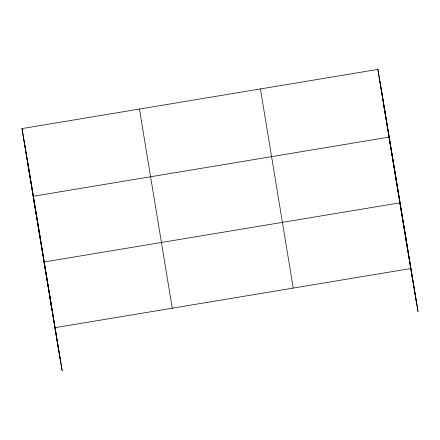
<?xml version="1.0" encoding="UTF-8"?>
<svg xmlns="http://www.w3.org/2000/svg" width="440" height="440" viewBox="0 0 440 440"><rect width="100%" height="100%" fill="white"/><g stroke="black" fill="none" stroke-linecap="round" stroke-linejoin="round"><path stroke-width="0.66" d="M22 128.574L62.134 370.59L22 128.574L377.867 69.41L418 311.427L377.867 69.41M54.808 327.729L410.674 268.56M383.444 103.263L385.479 115.165M396.347 179.988L389.021 137.121L33.154 196.284L40.48 239.151M394.433 169.983L396.468 181.88M407.176 245.707L399.845 202.84L43.983 262.004L51.31 304.87M405.262 235.703L407.292 247.599M27.577 162.431L29.612 174.328M38.566 229.147L40.601 241.043M49.396 294.866L51.431 306.763M381.645 91.526L416.251 301.208M379.902 81.307L412.709 280.462M260.43 88.935L293.238 288.084M139.436 109.049L172.244 308.204M27.583 161.222L60.39 360.371M24.035 140.47L58.586 349.844"/></g></svg>
